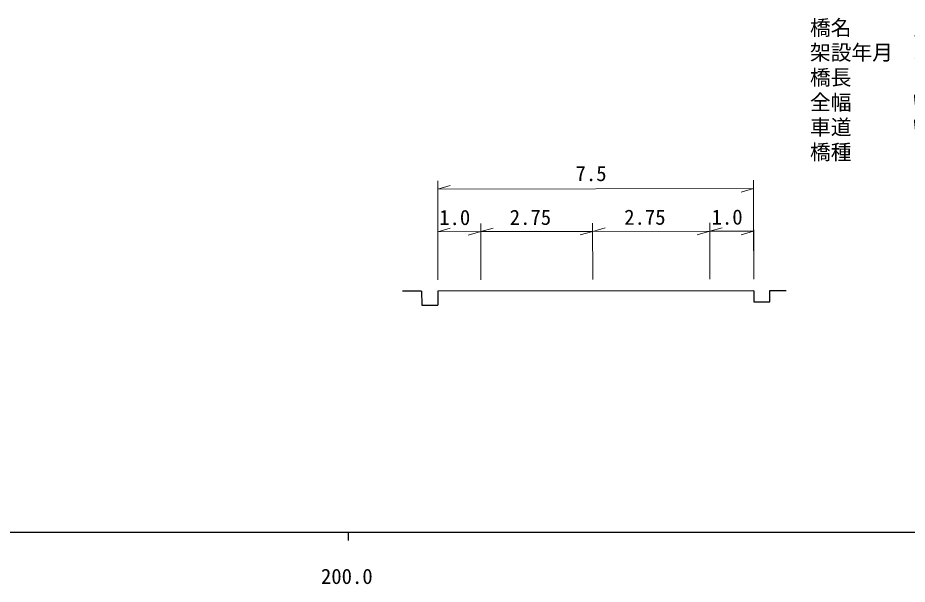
# Model space of a CAD drawing. Units: millimetres, scale not verified. Extents: x 40000 to 680000, y 20000 to 380000.
# Drawn here: x 228184 to 335394, y 198715 to 267012 of the extents above; entities that cross this region are included whole.
import ezdxf
from ezdxf.enums import TextEntityAlignment as Align

# ---------------------------------------------------------------- set-up
doc = ezdxf.new("R2010")
doc.units = ezdxf.units.MM
doc.header["$LTSCALE"] = 1000
for name, color, linetype, lineweight in [('M-BGD', 7, 'Continuous', 25), ('M-STR-HTXT', 7, 'Continuous', 13), ('M-TTL-BAND', 7, 'Continuous', 25)]:
    doc.layers.add(name, color=color, linetype=linetype, lineweight=lineweight)
doc.styles.add('ＭＳ ゴシック', font='')
doc.styles.get('ＭＳ ゴシック').set_extended_font_data('MS Gothic')

msp = doc.modelspace()

# ---------------------------------------------------------------- linework, layer by layer
at = {"layer": 'M-BGD'}
for p, q in [((276866, 234046), (274559, 234042)), ((276866, 234046), (276869, 232359)), ((316892, 234107), (278819, 234049)), ((278819, 234049), (278821, 232362)), ((316892, 234107), (316894, 232776)), ((318844, 234110), (320797, 234113)), ((318846, 232779), (318844, 234110)), ((316894, 232776), (318846, 232779)), ((276869, 232359), (278821, 232362))]:
    msp.add_line(p, q, dxfattribs=at)
at = {"layer": 'M-STR-HTXT'}
for p, q in [((278817, 235426), (278798, 247362)), ((278800, 246362), (280299, 246784)), ((316872, 247420), (316890, 235484)), ((278800, 246362), (316873, 246420)), ((316873, 246420), (315374, 245998)), ((278808, 241219), (280307, 241641)), ((278808, 241219), (283990, 241227)), ((283990, 241227), (282491, 240804)), ((283989, 242227), (283999, 235434)), ((283990, 241227), (285489, 241649)), ((283990, 241227), (297480, 241247)), ((297480, 241247), (295981, 240825)), ((297478, 242247), (297489, 235454)), ((297480, 241247), (298979, 241670)), ((297480, 241247), (311587, 241269)), ((311587, 241269), (310087, 240847)), ((311585, 242269), (311596, 235476)), ((311587, 241269), (313086, 241691)), ((311587, 241269), (316881, 241277)), ((316881, 241277), (315382, 240855)), ((316879, 242277), (316890, 235484))]:
    msp.add_line(p, q, dxfattribs=at)
at = {"layer": 'M-TTL-BAND'}
for p, q in [((40000, 205000), (579000, 205000)), ((268000, 205000), (268000, 204000))]:
    msp.add_line(p, q, dxfattribs=at)

# ---------------------------------------------------------------- texts
at = {"layer": 'M-STR-HTXT', "style": 'ＭＳ ゴシック'}
for s, p in [('橋名\u3000\u3000\u3000尾土路橋', (323674, 264354)), ('架設年月\u3000S45', (323674, 261354)), ('橋長\u3000\u3000\u3000L=9.4', (323674, 258354)), ('全幅\u3000\u3000\u3000W1=7.0', (323674, 255354)), ('車道\u3000\u3000\u3000W2=5.5', (323674, 252354)), ('橋種\u3000\u3000\u3000PC', (323674, 249354))]:
    msp.add_text(s, height=1833, dxfattribs=at).set_placement(p, align=Align.BOTTOM_LEFT)
for s, p in [('7.5', (295419, 246768)), ('1.0', (278982, 241468)), ('2.75', (287485, 241481)), ('2.75', (301283, 241502)), ('1.0', (311817, 241518))]:
    msp.add_text(s, height=1833, rotation=0.088, dxfattribs=at).set_placement(p, align=Align.BOTTOM_LEFT)
at = {"layer": 'M-TTL-BAND', "style": 'ＭＳ ゴシック'}
msp.add_text('200.0', height=1833, dxfattribs=at).set_placement((267844, 198195), align=Align.BOTTOM_CENTER)

doc.saveas('drawing.dxf')
